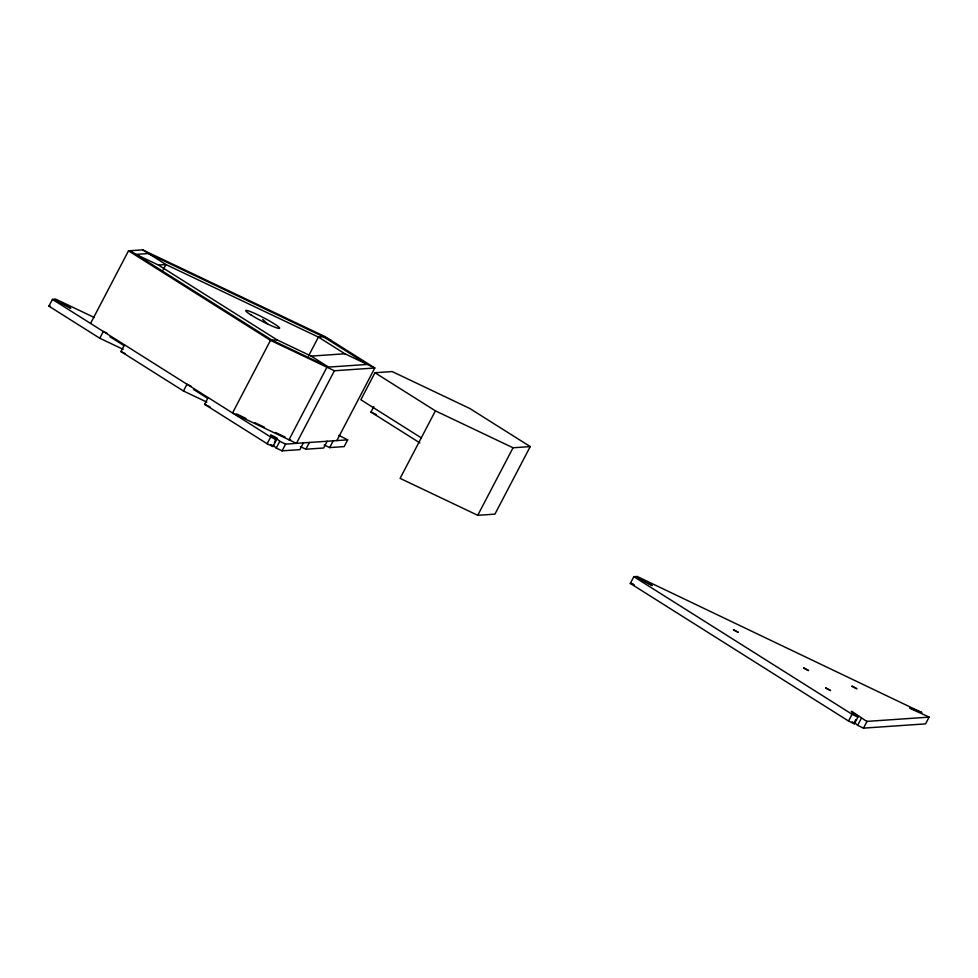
<?xml version="1.0" encoding="UTF-8"?>
<svg xmlns="http://www.w3.org/2000/svg" width="978" height="978" viewBox="0 0 978 978"><rect width="100%" height="100%" fill="white"/><g stroke="black" fill="none" stroke-linecap="round" stroke-linejoin="round"><path stroke-width="1.47" d="M123.191 349.366L99.793 338.241L48.9 306.151L52.433 299.39L53.729 299.305L70.783 308.229L54.438 299.256L55.746 299.17L94.218 317.471M90.551 323.437L128.509 250.833L142.666 249.867L325.051 336.615L374.806 367.985L336.848 440.589M99.793 338.241L103.326 331.481L107.446 333.449M163.106 269.94L165.93 264.537L142.666 249.867M206.847 402.117L183.461 390.992L120.942 351.567L124.475 344.818M183.461 390.992L186.994 384.232L191.126 386.2M274.353 442.386L276.481 438.34L277.3 438.462L274.622 436.677L270.503 435.002L276.517 439.77L272.984 446.53L267.141 443.743L204.61 404.33L208.143 397.569M308.535 355.98L318.425 337.068L323.388 336.725L367.337 364.439L326.933 367.202L288.987 439.807L290.637 439.684M267.141 443.743L270.661 436.995L52.433 299.39M303.4 442.875L299.867 449.635L282.08 450.846L276.224 448.071L279.757 441.31L276.481 438.34M282.08 450.846L285.613 444.098L347.691 439.843L344.17 446.604L329.684 447.594L324.183 444.978M330.857 340.283L148.485 253.534L135.979 254.39L158.399 265.05L165.93 264.537L318.425 337.068L344.916 353.779L374.806 367.985L334.403 370.76L296.456 443.352L232.544 412.948L270.49 340.356L277.116 339.904L311.138 356.09L328.596 367.092L272.153 340.246L130.16 250.723M300.38 446.604L305.882 449.22L309.415 442.472M327.202 441.249L323.669 448.01L305.882 449.22M329.684 447.594L333.217 440.834M374.965 372.74L435.406 410.846L400.1 478.376L477.741 515.308L494.929 514.135L530.235 446.591L469.795 408.486L392.166 371.554L374.965 372.74L360.845 399.745L421.286 437.863M419.843 442.887L370.98 412.08L373.804 406.677M477.741 515.308L513.047 447.777L530.235 446.591M929.1 717.131L867.009 721.385C869.686 723.891 838.06 701.03 857.926 717.057L854.393 723.818L848.537 721.03L630.309 583.438L633.83 576.678L635.138 576.592L652.192 585.516L635.847 576.543L637.143 576.458L921.899 712.583C891.52 700.603 927.144 715.908 929.1 717.131L925.567 723.879L863.476 728.133L857.633 725.346L854.344 722.375L855.762 719.674M848.537 721.03L852.07 714.27L633.83 576.678M857.633 725.346L861.153 718.598M863.476 728.133L867.009 721.385M48.9 306.151L50.208 306.065M311.138 356.09L344.916 353.779M630.309 583.438L632.534 583.842M854.344 722.375L855.016 722.302M338.816 435.332L347.691 439.843M435.406 410.846L513.047 447.777M334.403 370.76L270.49 340.356L128.509 250.833M370.98 412.08L376.42 414.672M120.942 351.567L125.074 353.535M236.456 413.914L245.93 418.425M254.842 422.667L264.476 427.252M275.49 432.484L285.136 437.068M204.61 404.33L210.05 406.909M270.661 436.995L276.517 439.77M279.757 441.31L285.613 444.098M852.07 714.27L857.926 717.057M631.605 583.34L634.221 584.758M158.399 265.05L277.116 339.904M109.988 336.774L124.12 345.686M193.485 389.415L207.617 398.327M852.229 721.85L854.393 723.818M262.654 319.403L267.862 324.134M272.948 445.088L276.224 448.071M270.82 444.562L272.984 446.53M733.524 629.844L738.268 632.338L733.524 629.844M803.757 668.011L808.5 670.505L803.757 668.011M825.75 687.986L830.493 690.492L825.75 687.986M851.997 686.189L856.74 688.695L851.997 686.189M251.248 315.099A19.144 1.907 27.6 0 0 279.268 328.425A19.144 1.907 27.6 0 0 257.458 314.671A19.144 1.907 27.6 0 0 251.248 315.099"/></g></svg>
